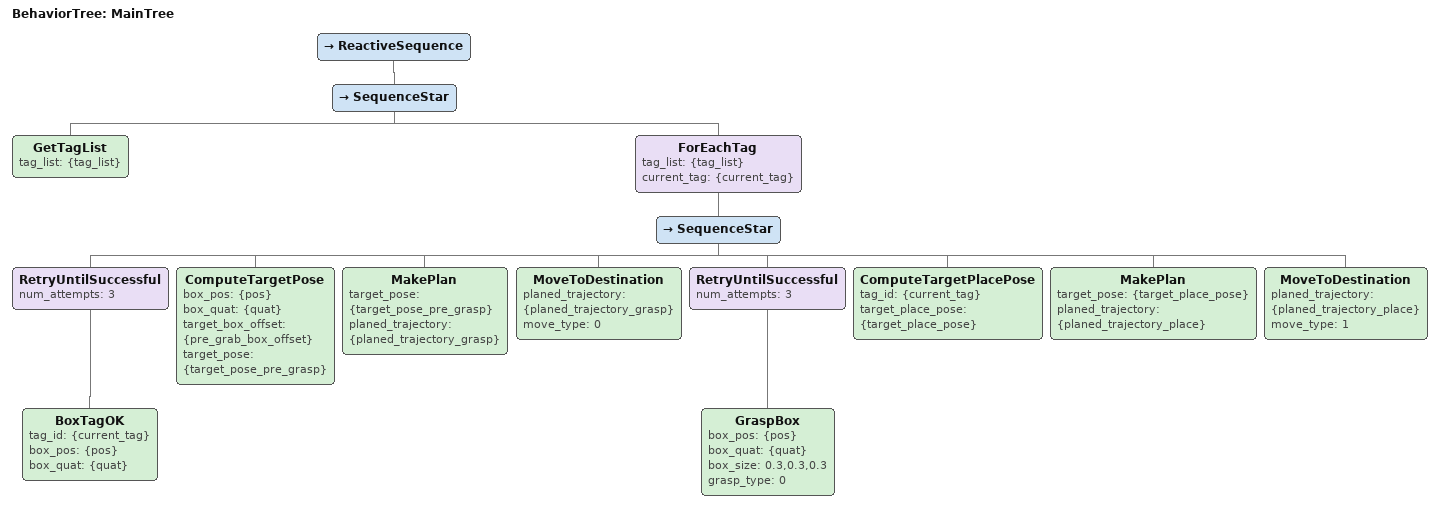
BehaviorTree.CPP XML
<?xml version="1.0" encoding="UTF-8"?>
<root BTCPP_format="3"
      main_tree_to_execute="MainTree">
  <BehaviorTree ID="MainTree">
    <ReactiveSequence>
      <SequenceStar>
        <GetTagList tag_list="{tag_list}"/>
        <ForEachTag tag_list="{tag_list}"
                    current_tag="{current_tag}">
          <SequenceStar>
            <RetryUntilSuccessful num_attempts="3">
              <BoxTagOK tag_id="{current_tag}"
                        box_pos="{pos}"
                        box_quat="{quat}"/>
            </RetryUntilSuccessful>
            <ComputeTargetPose box_pos="{pos}"
                               box_quat="{quat}"
                               target_box_offset="{pre_grab_box_offset}"
                               target_pose="{target_pose_pre_grasp}"/>
            <MakePlan target_pose="{target_pose_pre_grasp}"
                      planed_trajectory="{planed_trajectory_grasp}"/>
            <MoveToDestination planed_trajectory="{planed_trajectory_grasp}"
                               move_type="0"/>
            <RetryUntilSuccessful num_attempts="3">
              <GraspBox box_pos="{pos}"
                        box_quat="{quat}"
                        box_size="0.3,0.3,0.3"
                        grasp_type="0"/>
            </RetryUntilSuccessful>
            <ComputeTargetPlacePose tag_id="{current_tag}"
                                    target_place_pose="{target_place_pose}"/>
            <MakePlan target_pose="{target_place_pose}"
                      planed_trajectory="{planed_trajectory_place}"/>
            <MoveToDestination planed_trajectory="{planed_trajectory_place}"
                               move_type="1"/>
          </SequenceStar>
        </ForEachTag>
      </SequenceStar>
    </ReactiveSequence>
  </BehaviorTree>

</root>
